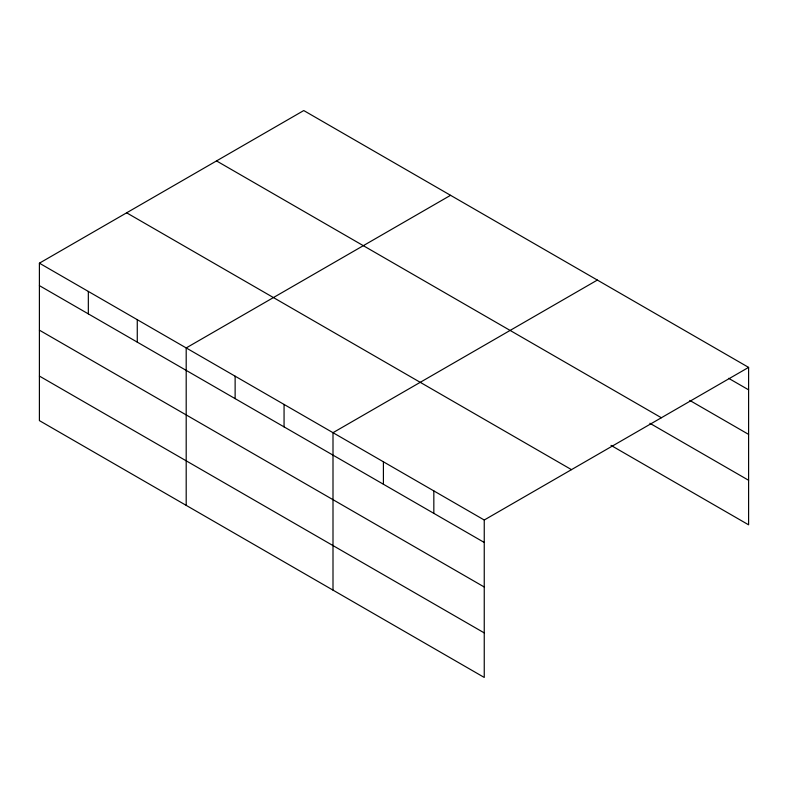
<?xml version="1.0" encoding="UTF-8"?>
<svg xmlns="http://www.w3.org/2000/svg" width="788" height="788" viewBox="0 0 788 788"><rect width="100%" height="100%" fill="white"/><g stroke="black" fill="none" stroke-linecap="round" stroke-linejoin="round"><path stroke-width="1.18" d="M611.005 445.378L748.6 524.818L748.6 367.385L303.754 110.556L39.4 263.182L39.4 420.615L484.246 677.444L484.246 520.011L39.4 263.182M450.549 195.316L186.195 347.932L186.195 505.364M597.353 280.065L332.999 432.691L332.999 590.123M484.246 520.011L748.6 367.385M728.644 378.319L748.6 389.833M689.786 400.422L748.6 434.385M216.513 160.919L661.359 417.748M649.873 423.274L748.6 480.276M126.641 212.819L571.487 469.648M39.4 285.63L484.246 542.459M39.4 330.172L484.246 587.001M39.4 376.073L484.246 632.902M433.833 490.904L433.833 513.352M383.411 461.798L383.411 484.246M284.064 404.441L284.064 426.889M235.129 376.181L235.129 398.639M137.27 319.682L137.27 342.13M88.335 291.432L88.335 313.88"/></g></svg>
